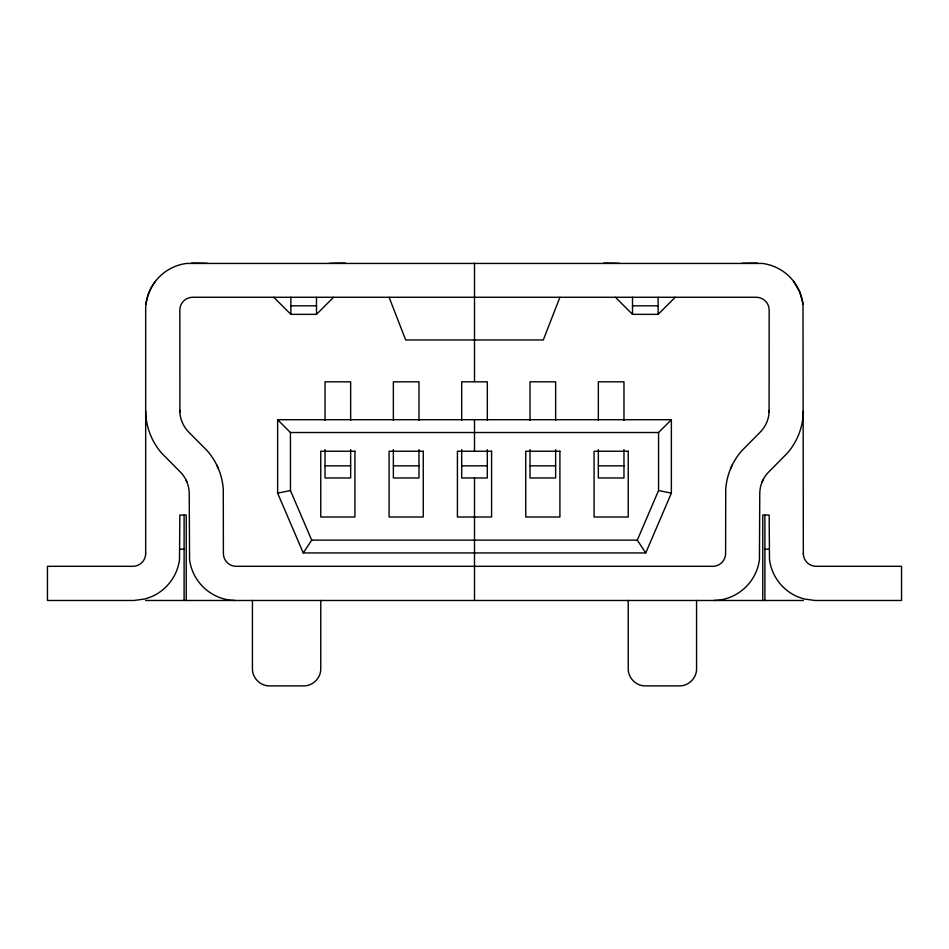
<?xml version="1.0" encoding="UTF-8"?>
<svg xmlns="http://www.w3.org/2000/svg" width="949" height="949" viewBox="0 0 949 949"><rect width="100%" height="100%" fill="white"/><g stroke="black" fill="none" stroke-linecap="round" stroke-linejoin="round"><path stroke-width="1.42" d="M769.093 412.412L769.164 310.086A12.812 12.812 0 0 0 756.353 297.274L192.647 297.274A12.812 12.812 0 0 0 179.835 310.086L179.907 412.412M803.329 410.941L803.21 414.642A65.113 65.113 0 0 1 787.184 453.314L768.832 471.843A30.926 30.926 0 0 0 759.769 493.717L759.437 559.649A47.047 47.047 0 0 1 718.939 600.148L713.909 600.48M155.316 281.45C149.384 289.35 145.838 299.054 145.672 308.971L145.672 553.623M559.91 297.274L543.303 339.979L405.697 339.979L389.09 297.274M645.747 552.947L637.301 540.135L658.559 490.526L658.559 432.519L671.37 419.707L671.37 493.16L645.747 552.947L303.253 552.947L277.63 493.16L277.63 419.707L671.37 419.707M730.54 468.794L732.308 464.915M762.118 481.878L762.96 480.04M303.253 552.947L311.699 540.135L637.301 540.135M273.787 297.274L290.868 314.356L316.492 314.356L333.573 297.274M615.426 297.274L632.509 314.356L658.131 314.356L675.214 297.274M277.63 493.16L290.441 490.526L290.441 432.519L277.63 419.707M803.329 553.623L802.996 303.941A47.047 47.047 0 0 0 762.498 263.442L186.502 263.442A47.047 47.047 0 0 0 146.004 303.941M290.868 305.815L316.492 305.815M632.509 305.815L658.131 305.815M290.441 432.519L658.559 432.519M325.033 465.84L350.656 465.84M393.361 465.84L418.983 465.84M461.688 465.84L487.312 465.84M530.017 465.84L555.639 465.84M598.345 465.84L623.967 465.84M179.669 549.234L184.106 549.234M764.894 549.234L769.331 549.234M145.672 600.48L803.329 600.48M235.091 600.48L230.061 600.148A47.047 47.047 0 0 1 189.563 559.649L189.231 493.717A30.926 30.926 0 0 0 180.168 471.843L161.816 453.314A65.113 65.113 0 0 1 145.79 414.642L145.672 410.941M658.559 490.526L671.37 493.16M793.684 281.45L799.817 292.078L802.996 303.941M216.692 464.915L218.46 468.794M186.04 480.04L186.882 481.878M290.441 490.526L311.699 540.135M764.894 515.07L764.894 600.48M762.759 600.48L762.759 515.07L769.164 515.07L769.497 559.649A47.047 47.047 0 0 0 798.133 596.968L803.957 598.949L815.025 600.48L901.55 600.48L901.55 566.316L816.14 566.316A12.812 12.812 0 0 1 803.329 553.504M696.566 600.48L696.566 668.808C696.756 677.942 688.618 686.08 679.484 685.89L645.32 685.89C636.186 686.08 628.048 677.942 628.238 668.808L628.238 600.48M658.131 297.274L658.131 314.356M632.509 297.274L632.509 314.356M623.967 420.277L623.967 381.818L598.345 381.818L598.345 420.277M623.967 449.624L623.967 477.976L598.345 477.976L598.345 449.624M555.639 420.277L555.639 381.818L530.017 381.818L530.017 420.277M555.639 449.624L555.639 477.976L530.017 477.976L530.017 449.624M487.312 420.277L487.312 381.818L461.688 381.818L461.688 420.277M487.312 449.624L487.312 477.976L461.688 477.976L461.688 449.624M474.5 263.11L474.5 381.356M474.5 419.707L474.5 451.238M474.5 477.549L474.5 600.48M418.983 420.277L418.983 381.818L393.361 381.818L393.361 420.277M418.983 449.624L418.983 477.976L393.361 477.976L393.361 449.624M350.656 420.277L350.656 381.818L325.033 381.818L325.033 420.277M350.656 449.624L350.656 477.976L325.033 477.976L325.033 449.624M320.762 600.48L320.762 668.808C320.952 677.942 312.814 686.08 303.68 685.89L269.516 685.89C260.382 686.08 252.244 677.942 252.434 668.808L252.434 600.48M316.492 297.274L316.492 314.356M290.868 297.274L290.868 314.356M186.241 600.48L186.241 515.07L179.835 515.07L179.503 559.649A47.047 47.047 0 0 1 150.867 596.968L145.043 598.949L133.975 600.48L47.45 600.48L47.45 566.316L132.86 566.316A12.812 12.812 0 0 0 145.672 553.504M184.106 515.07L184.106 600.48M179.835 410.383A30.926 30.926 0 0 0 188.898 432.258L207.25 450.787A65.113 65.113 0 0 1 223.276 489.459L223.395 553.504A12.812 12.812 0 0 0 236.206 566.316L712.794 566.316A12.812 12.812 0 0 0 725.605 553.504L725.724 489.459A65.113 65.113 0 0 1 741.75 450.787L760.102 432.258A30.926 30.926 0 0 0 769.164 410.383M191.532 263.11A34.105 2.23 0 0 1 207.309 263.359M329.493 263.359A34.105 2.23 0 0 1 345.27 263.11M741.691 263.359A34.105 2.23 0 0 1 757.468 263.11M603.73 263.11A34.105 2.23 0 0 1 619.507 263.359M354.926 451.238L320.762 451.238L320.762 517.003L354.926 517.003L354.926 451.238M423.254 451.238L389.09 451.238L389.09 517.003L423.254 517.003L423.254 451.238M491.582 451.238L457.418 451.238L457.418 517.003L491.582 517.003L491.582 451.238M559.91 451.238L525.746 451.238L525.746 517.003L559.91 517.003L559.91 451.238M628.238 451.238L594.074 451.238L594.074 517.003L628.238 517.003L628.238 451.238"/></g></svg>
